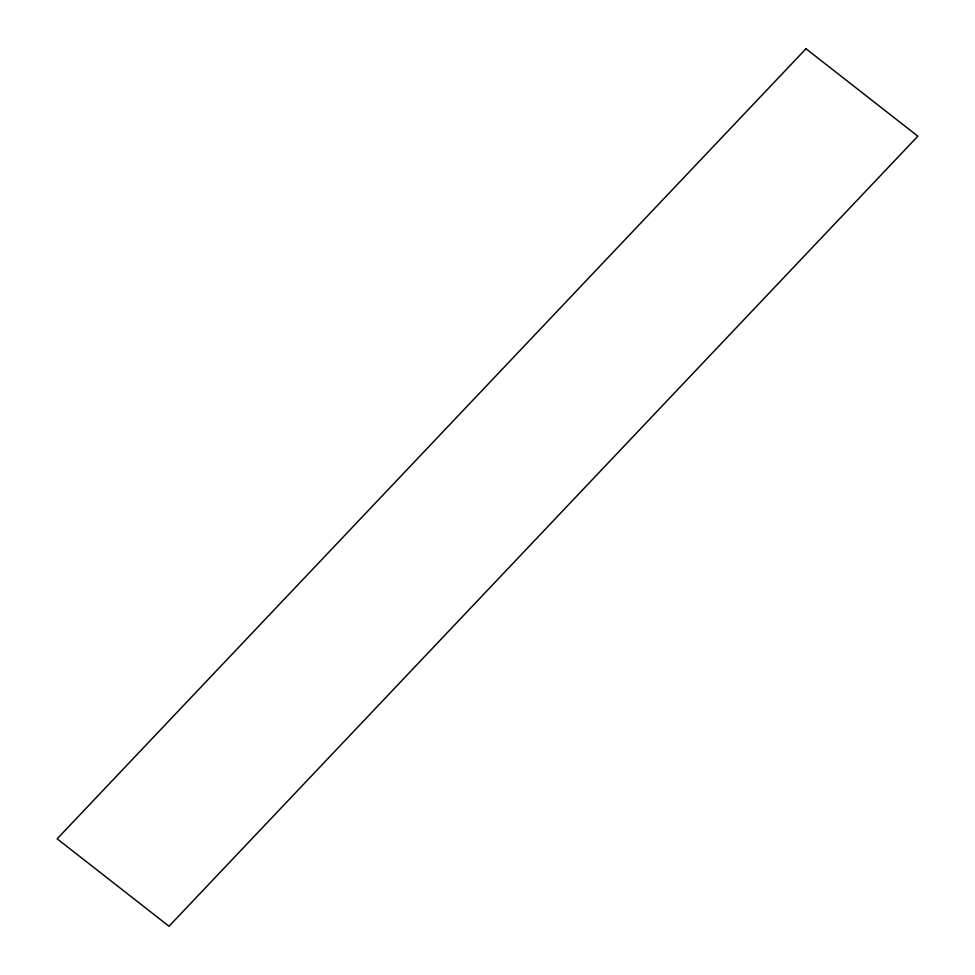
<?xml version="1.0" encoding="UTF-8"?>
<svg xmlns="http://www.w3.org/2000/svg" width="975" height="975" viewBox="0 0 975 975"><rect width="100%" height="100%" fill="white"/><g stroke="black" fill="none" stroke-linecap="round" stroke-linejoin="round"><path stroke-width="1.46" d="M805.984 48.75L57.147 838.817L169.016 926.25L917.853 136.183L805.984 48.75"/></g></svg>
